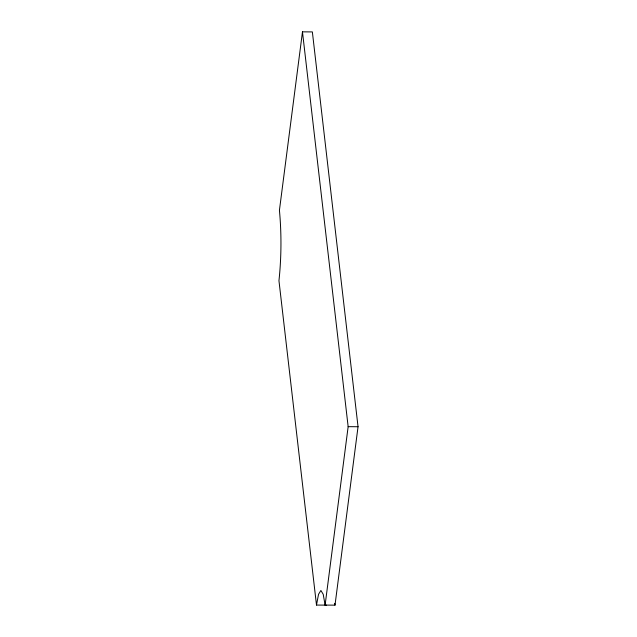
<?xml version="1.0" encoding="UTF-8"?>
<svg xmlns="http://www.w3.org/2000/svg" width="637" height="637" viewBox="0 0 637 637"><rect width="100%" height="100%" fill="white"/><g stroke="black" fill="none" stroke-linecap="round" stroke-linejoin="round"><path stroke-width="0.96" d="M316.493 605.062L318.54 594.273L320.897 590.483L323.206 594.281L325.109 605.086L334.998 605.15L358.042 426.734L312.361 31.914L302.471 31.85L279.428 210.266C281.602 233.683 281.443 257.316 278.958 280.702L316.493 605.062L326.375 605.126M325.109 605.086L348.152 426.663L302.471 31.85M348.152 426.663L358.042 426.734M334.68 603.35L334.998 605.15"/></g></svg>
